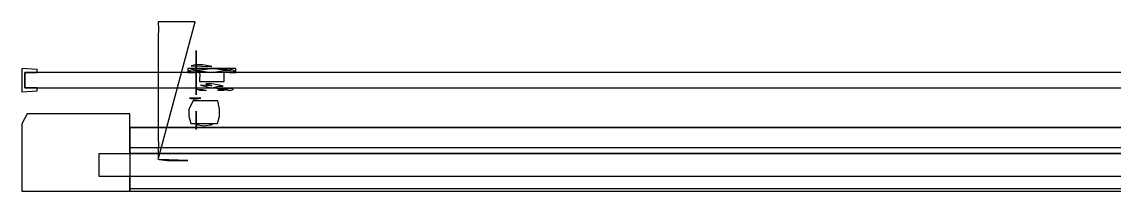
# Model space of a CAD drawing. Extents: x -23.2 to 18.8, y -18.4 to 11.3.
# Drawn here: x -3.3848 to -2.9602, y -2.2201 to -2.1543 of the extents above; entities that cross this region are included whole.
import ezdxf

# ---------------------------------------------------------------- set-up
doc = ezdxf.new("R2010")
doc.units = 0
doc.layers.add('BUILDINGELEMENTPROXY', color=8, linetype='CONTINUOUS')

msp = doc.modelspace()

# ---------------------------------------------------------------- linework, layer by layer
at = {"layer": 'BUILDINGELEMENTPROXY'}
for p, q in [((-3.33142, -2.15434, 4.5127), (-3.33177, -2.15434, 4.51255)), ((-3.33177, -2.15434, 4.51255), (-3.33172, -2.15713, 4.5126)), ((-3.33177, -2.20784, 4.51255), (-3.31742, -2.15434, 4.5127)), ((-3.31742, -2.15434, 4.5127), (-3.33142, -2.15434, 4.5127)), ((-3.33177, -2.15992, 4.51255), (-3.33178, -2.1631, 4.51254)), ((-3.33172, -2.15713, 4.5126), (-3.33177, -2.15992, 4.51255)), ((-3.33178, -2.1631, 4.51254), (-3.33177, -2.16604, 4.51255)), ((-3.33177, -2.16919, 4.51255), (-3.33178, -2.17306, 4.51254)), ((-3.33177, -2.16604, 4.51255), (-3.33177, -2.16919, 4.51255)), ((-3.31706, -2.16887, 4.51255), (-3.31704, -2.1655, 4.51253)), ((-3.31704, -2.1655, 4.51253), (-3.31706, -2.18276, 4.51255)), ((-3.31705, -2.17306, 4.51254), (-3.31706, -2.16887, 4.51255)), ((-3.37882, -2.17288, 5.4167), (-3.38479, -2.17246, 5.4167)), ((-3.38479, -2.17246, 5.4167), (-3.38479, -2.18151, 5.4167)), ((-3.37882, -2.17397, 5.4167), (-3.37882, -2.17288, 5.4167)), ((-3.33178, -2.17306, 4.51254), (-3.33179, -2.17607, 4.51253)), ((-3.32023, -2.17249, 3.49808), (-3.32032, -2.17348, 3.49792)), ((-3.32032, -2.17348, 3.49792), (-3.31772, -2.17249, 3.49952)), ((-3.32023, -2.17249, 5.40508), (-3.32032, -2.17348, 5.40492)), ((-3.32032, -2.17348, 5.40492), (-3.31772, -2.17249, 5.40652)), ((-3.31772, -2.17399, 3.49952), (-3.32032, -2.17348, 3.49792)), ((-3.32032, -2.17348, 3.49792), (-3.32023, -2.17399, 3.49807)), ((-3.31772, -2.17399, 5.40652), (-3.32032, -2.17348, 5.40492)), ((-3.32032, -2.17348, 5.40492), (-3.32023, -2.17399, 5.40507)), ((-3.30162, -2.17249, 3.49808), (-3.32023, -2.17249, 3.49808)), ((-3.30162, -2.17249, 5.40508), (-3.32023, -2.17249, 5.40508)), ((-3.31729, -2.17099, 3.49779), (-3.31894, -2.17142, 3.49657)), ((-3.31729, -2.17099, 5.40479), (-3.31894, -2.17142, 5.40357)), ((-3.31894, -2.17142, 3.49657), (-3.31093, -2.17174, 3.50215)), ((-3.31894, -2.17142, 5.40357), (-3.31093, -2.17174, 5.40915)), ((-3.31494, -2.17307, 3.50267), (-3.31837, -2.17324, 3.50046)), ((-3.31494, -2.17307, 5.40967), (-3.31837, -2.17324, 5.40746)), ((-3.31837, -2.17324, 3.50046), (-3.3138, -2.17357, 3.50306)), ((-3.31837, -2.17324, 5.40746), (-3.3138, -2.17357, 5.41006)), ((-3.31772, -2.17249, 3.49952), (-3.31521, -2.17249, 3.50097)), ((-3.31772, -2.17249, 5.40652), (-3.31521, -2.17249, 5.40797)), ((-3.31445, -2.17099, 3.50005), (-3.31729, -2.17099, 3.49779)), ((-3.31445, -2.17099, 5.40705), (-3.31729, -2.17099, 5.40479)), ((-3.31704, -2.17607, 4.51253), (-3.31705, -2.17306, 4.51254)), ((-3.31521, -2.17249, 3.50097), (-3.31093, -2.17249, 3.50345)), ((-3.31521, -2.17249, 5.40797), (-3.31093, -2.17249, 5.41045)), ((-3.31093, -2.17249, 3.50345), (-3.31494, -2.17307, 3.50267)), ((-3.31093, -2.17249, 5.41045), (-3.31494, -2.17307, 5.40967)), ((-3.31093, -2.17174, 3.50215), (-3.31445, -2.17099, 3.50005)), ((-3.31093, -2.17174, 5.40915), (-3.31445, -2.17099, 5.40705)), ((-3.3138, -2.17357, 3.50306), (-3.31093, -2.17399, 3.50345)), ((-3.3138, -2.17357, 5.41006), (-3.31093, -2.17399, 5.41045)), ((-3.30805, -2.1729, 3.50306), (-3.31093, -2.17249, 3.50345)), ((-3.31093, -2.17249, 3.50345), (-3.30664, -2.17249, 3.50097)), ((-3.30805, -2.1729, 5.41006), (-3.31093, -2.17249, 5.41045)), ((-3.31093, -2.17249, 5.41045), (-3.30664, -2.17249, 5.40797)), ((-3.31093, -2.17399, 3.50345), (-3.30691, -2.1734, 3.50267)), ((-3.31093, -2.17399, 5.41045), (-3.30691, -2.1734, 5.40967)), ((-3.30348, -2.17324, 3.50046), (-3.30805, -2.1729, 3.50306)), ((-3.30348, -2.17324, 5.40746), (-3.30805, -2.1729, 5.41006)), ((-3.30691, -2.1734, 3.50267), (-3.30348, -2.17324, 3.50046)), ((-3.30691, -2.1734, 5.40967), (-3.30348, -2.17324, 5.40746)), ((-3.30664, -2.17249, 3.50097), (-3.30413, -2.17249, 3.49952)), ((-3.30664, -2.17249, 5.40797), (-3.30413, -2.17249, 5.40652)), ((-3.30413, -2.17249, 3.49952), (-3.30158, -2.17348, 3.49802)), ((-3.30413, -2.17249, 5.40652), (-3.30158, -2.17348, 5.40502)), ((-3.30158, -2.17348, 3.49802), (-3.30413, -2.17399, 3.49952)), ((-3.30158, -2.17348, 5.40502), (-3.30413, -2.17399, 5.40652)), ((-3.30158, -2.17348, 3.49802), (-3.30162, -2.17249, 3.49808)), ((-3.30158, -2.17348, 5.40502), (-3.30162, -2.17249, 5.40508)), ((-3.30162, -2.17399, 3.49808), (-3.30158, -2.17348, 3.49802)), ((-3.30162, -2.17399, 5.40508), (-3.30158, -2.17348, 5.40502)), ((-3.38361, -2.17397, 5.4167), (-3.37882, -2.17397, 5.4167)), ((-3.38361, -2.17999, 5.4167), (-3.38361, -2.17397, 5.4167)), ((-2.81264, -2.17397, 5.4127), (-3.38361, -2.17397, 5.4127)), ((-3.38361, -2.17397, 5.4127), (-3.38361, -2.17999, 5.4127)), ((-3.33179, -2.17607, 4.51253), (-3.33177, -2.17941, 4.51255)), ((-3.32023, -2.17399, 3.49807), (-3.31772, -2.17399, 3.49952)), ((-3.32023, -2.17399, 5.40507), (-3.31772, -2.17399, 5.40652)), ((-3.31706, -2.17959, 4.51255), (-3.31704, -2.17607, 4.51253)), ((-3.31093, -2.17399, 3.49745), (-3.31568, -2.17399, 3.4927)), ((-3.31568, -2.17399, 3.4927), (-3.31566, -2.17514, 3.4923)), ((-3.31093, -2.17399, 5.40445), (-3.31568, -2.17399, 5.3997)), ((-3.31568, -2.17399, 5.3997), (-3.31566, -2.17514, 5.3993)), ((-3.31566, -2.17514, 3.4923), (-3.31568, -2.1763, 3.4927)), ((-3.31566, -2.17514, 5.3993), (-3.31568, -2.1763, 5.3997)), ((-3.31568, -2.1763, 3.4927), (-3.31568, -2.17749, 3.4927)), ((-3.31568, -2.1763, 5.3997), (-3.31568, -2.17749, 5.3997)), ((-3.31568, -2.17749, 3.4927), (-3.31093, -2.17749, 3.49745)), ((-3.31568, -2.17749, 5.3997), (-3.31093, -2.17749, 5.40445)), ((-3.30618, -2.17399, 3.4927), (-3.31093, -2.17399, 3.49745)), ((-3.30618, -2.17399, 5.3997), (-3.31093, -2.17399, 5.40445)), ((-3.31093, -2.17749, 3.49745), (-3.30618, -2.17749, 3.4927)), ((-3.31093, -2.17749, 5.40445), (-3.30618, -2.17749, 5.3997)), ((-3.30619, -2.17514, 3.4931), (-3.30618, -2.17399, 3.4927)), ((-3.30619, -2.17514, 5.4001), (-3.30618, -2.17399, 5.3997)), ((-3.30618, -2.1763, 3.4927), (-3.30619, -2.17514, 3.4931)), ((-3.30618, -2.1763, 5.3997), (-3.30619, -2.17514, 5.4001)), ((-3.30618, -2.17749, 3.4927), (-3.30618, -2.1763, 3.4927)), ((-3.30618, -2.17749, 5.3997), (-3.30618, -2.1763, 5.3997)), ((-3.30413, -2.17399, 3.49952), (-3.30162, -2.17399, 3.49808)), ((-3.30413, -2.17399, 5.40652), (-3.30162, -2.17399, 5.40508)), ((-3.38479, -2.18151, 5.4167), (-3.37882, -2.18109, 5.4167)), ((-3.37882, -2.17999, 5.4167), (-3.38361, -2.17999, 5.4167)), ((-3.38361, -2.17999, 5.4127), (-2.81264, -2.17999, 5.4127)), ((-3.37882, -2.18109, 5.4167), (-3.37882, -2.17999, 5.4167)), ((-3.33177, -2.17941, 4.51255), (-3.33177, -2.18258, 4.51255)), ((-3.31706, -2.18276, 4.51255), (-3.31706, -2.17959, 4.51255)), ((-3.31543, -2.18099, 3.50084), (-3.31692, -2.18049, 3.5007)), ((-3.31692, -2.18049, 3.5007), (-3.31459, -2.18069, 3.50201)), ((-3.31543, -2.18099, 5.40784), (-3.31692, -2.18049, 5.4077)), ((-3.31692, -2.18049, 5.4077), (-3.31459, -2.18069, 5.40901)), ((-3.31318, -2.18099, 3.50177), (-3.31543, -2.18099, 3.50084)), ((-3.31318, -2.18099, 5.40877), (-3.31543, -2.18099, 5.40784)), ((-3.31093, -2.17924, 3.49745), (-3.31531, -2.17892, 3.49452)), ((-3.31531, -2.17892, 3.49452), (-3.31093, -2.17999, 3.49745)), ((-3.31093, -2.17924, 3.49745), (-3.31531, -2.17892, 3.49452)), ((-3.31531, -2.17892, 3.49452), (-3.31093, -2.17999, 3.49745)), ((-3.31093, -2.17924, 5.40445), (-3.31531, -2.17892, 5.40152)), ((-3.31531, -2.17892, 5.40152), (-3.31093, -2.17999, 5.40445)), ((-3.31093, -2.17924, 5.40445), (-3.31531, -2.17892, 5.40152)), ((-3.31531, -2.17892, 5.40152), (-3.31093, -2.17999, 5.40445)), ((-3.31459, -2.18069, 3.50201), (-3.31318, -2.18099, 3.50177)), ((-3.31459, -2.18069, 5.40901), (-3.31318, -2.18099, 5.40877)), ((-3.31093, -2.17849, 3.49745), (-3.3133, -2.17849, 3.49508)), ((-3.3133, -2.17849, 3.49508), (-3.31093, -2.17924, 3.49745)), ((-3.3133, -2.17849, 3.49508), (-3.31093, -2.17924, 3.49745)), ((-3.31093, -2.17849, 3.49745), (-3.3133, -2.17849, 3.49508)), ((-3.31093, -2.17849, 5.40445), (-3.3133, -2.17849, 5.40208)), ((-3.3133, -2.17849, 5.40208), (-3.31093, -2.17924, 5.40445)), ((-3.3133, -2.17849, 5.40208), (-3.31093, -2.17924, 5.40445)), ((-3.31093, -2.17849, 5.40445), (-3.3133, -2.17849, 5.40208)), ((-3.30805, -2.17894, 3.49648), (-3.31093, -2.17849, 3.49745)), ((-3.30805, -2.17894, 3.49648), (-3.31093, -2.17849, 3.49745)), ((-3.30805, -2.17894, 5.40348), (-3.31093, -2.17849, 5.40445)), ((-3.30805, -2.17894, 5.40348), (-3.31093, -2.17849, 5.40445)), ((-3.31093, -2.17999, 3.49745), (-3.30837, -2.17933, 3.4967)), ((-3.31093, -2.17999, 3.49745), (-3.30837, -2.17933, 3.4967)), ((-3.31093, -2.17999, 5.40445), (-3.30837, -2.17933, 5.4037)), ((-3.31093, -2.17999, 5.40445), (-3.30837, -2.17933, 5.4037)), ((-3.30726, -2.18035, 3.50201), (-3.30905, -2.18029, 3.50252)), ((-3.30905, -2.18029, 3.50252), (-3.30385, -2.18099, 3.49977)), ((-3.30726, -2.18035, 5.40901), (-3.30905, -2.18029, 5.40952)), ((-3.30905, -2.18029, 5.40952), (-3.30385, -2.18099, 5.40677)), ((-3.30867, -2.18099, 3.50177), (-3.30726, -2.18069, 3.50201)), ((-3.30867, -2.18099, 3.50177), (-3.30726, -2.18069, 3.50201)), ((-3.30867, -2.18099, 3.50177), (-3.30726, -2.18069, 3.50201)), ((-3.30867, -2.18099, 3.50177), (-3.30726, -2.18069, 3.50201)), ((-3.30867, -2.18099, 3.50177), (-3.30726, -2.18069, 3.50201)), ((-3.30867, -2.18099, 3.50177), (-3.30726, -2.18069, 3.50201)), ((-3.30867, -2.18099, 5.40877), (-3.30726, -2.18069, 5.40901)), ((-3.30867, -2.18099, 5.40877), (-3.30726, -2.18069, 5.40901)), ((-3.30867, -2.18099, 5.40877), (-3.30726, -2.18069, 5.40901)), ((-3.30867, -2.18099, 5.40877), (-3.30726, -2.18069, 5.40901)), ((-3.30867, -2.18099, 5.40877), (-3.30726, -2.18069, 5.40901)), ((-3.30867, -2.18099, 5.40877), (-3.30726, -2.18069, 5.40901)), ((-3.30642, -2.18099, 3.50084), (-3.30867, -2.18099, 3.50177)), ((-3.30642, -2.18099, 3.50084), (-3.30867, -2.18099, 3.50177)), ((-3.30642, -2.18099, 3.50084), (-3.30867, -2.18099, 3.50177)), ((-3.30642, -2.18099, 3.50084), (-3.30867, -2.18099, 3.50177)), ((-3.30642, -2.18099, 3.50084), (-3.30867, -2.18099, 3.50177)), ((-3.30642, -2.18099, 3.50084), (-3.30867, -2.18099, 3.50177)), ((-3.30642, -2.18099, 5.40784), (-3.30867, -2.18099, 5.40877)), ((-3.30642, -2.18099, 5.40784), (-3.30867, -2.18099, 5.40877)), ((-3.30642, -2.18099, 5.40784), (-3.30867, -2.18099, 5.40877)), ((-3.30642, -2.18099, 5.40784), (-3.30867, -2.18099, 5.40877)), ((-3.30642, -2.18099, 5.40784), (-3.30867, -2.18099, 5.40877)), ((-3.30642, -2.18099, 5.40784), (-3.30867, -2.18099, 5.40877)), ((-3.30837, -2.17933, 3.4967), (-3.30659, -2.17927, 3.49465)), ((-3.30837, -2.17933, 3.4967), (-3.30659, -2.17927, 3.49465)), ((-3.30837, -2.17933, 5.4037), (-3.30659, -2.17927, 5.40165)), ((-3.30837, -2.17933, 5.4037), (-3.30659, -2.17927, 5.40165)), ((-3.30659, -2.17927, 3.49465), (-3.30805, -2.17894, 3.49648)), ((-3.30659, -2.17927, 3.49465), (-3.30805, -2.17894, 3.49648)), ((-3.30659, -2.17927, 5.40165), (-3.30805, -2.17894, 5.40348)), ((-3.30659, -2.17927, 5.40165), (-3.30805, -2.17894, 5.40348)), ((-3.30493, -2.18049, 3.5007), (-3.30726, -2.18035, 3.50201)), ((-3.30493, -2.18049, 5.4077), (-3.30726, -2.18035, 5.40901)), ((-3.30726, -2.18069, 3.50201), (-3.30493, -2.18049, 3.5007)), ((-3.30726, -2.18069, 3.50201), (-3.30493, -2.18049, 3.5007)), ((-3.30726, -2.18069, 3.50201), (-3.30493, -2.18049, 3.5007)), ((-3.30726, -2.18069, 3.50201), (-3.30493, -2.18049, 3.5007)), ((-3.30726, -2.18069, 3.50201), (-3.30493, -2.18049, 3.5007)), ((-3.30726, -2.18069, 3.50201), (-3.30493, -2.18049, 3.5007)), ((-3.30726, -2.18069, 5.40901), (-3.30493, -2.18049, 5.4077)), ((-3.30726, -2.18069, 5.40901), (-3.30493, -2.18049, 5.4077)), ((-3.30726, -2.18069, 5.40901), (-3.30493, -2.18049, 5.4077)), ((-3.30726, -2.18069, 5.40901), (-3.30493, -2.18049, 5.4077)), ((-3.30726, -2.18069, 5.40901), (-3.30493, -2.18049, 5.4077)), ((-3.30726, -2.18069, 5.40901), (-3.30493, -2.18049, 5.4077)), ((-3.30493, -2.18049, 3.5007), (-3.30642, -2.18099, 3.50084)), ((-3.30493, -2.18049, 3.5007), (-3.30642, -2.18099, 3.50084)), ((-3.30493, -2.18049, 3.5007), (-3.30642, -2.18099, 3.50084)), ((-3.30493, -2.18049, 3.5007), (-3.30642, -2.18099, 3.50084)), ((-3.30493, -2.18049, 3.5007), (-3.30642, -2.18099, 3.50084)), ((-3.30493, -2.18049, 3.5007), (-3.30642, -2.18099, 3.50084)), ((-3.30493, -2.18049, 5.4077), (-3.30642, -2.18099, 5.40784)), ((-3.30493, -2.18049, 5.4077), (-3.30642, -2.18099, 5.40784)), ((-3.30493, -2.18049, 5.4077), (-3.30642, -2.18099, 5.40784)), ((-3.30493, -2.18049, 5.4077), (-3.30642, -2.18099, 5.40784)), ((-3.30493, -2.18049, 5.4077), (-3.30642, -2.18099, 5.40784)), ((-3.30493, -2.18049, 5.4077), (-3.30642, -2.18099, 5.40784)), ((-3.30303, -2.18026, 3.49883), (-3.30493, -2.18049, 3.5007)), ((-3.30303, -2.18026, 5.40583), (-3.30493, -2.18049, 5.4077)), ((-3.30385, -2.18099, 3.49977), (-3.30261, -2.18058, 3.49826)), ((-3.30385, -2.18099, 5.40677), (-3.30261, -2.18058, 5.40526)), ((-3.30261, -2.18058, 3.49826), (-3.30303, -2.18026, 3.49883)), ((-3.30261, -2.18058, 5.40526), (-3.30303, -2.18026, 5.40583)), ((-3.33177, -2.18258, 4.51255), (-3.33179, -2.1861, 4.51253)), ((-3.33179, -2.1861, 4.51253), (-3.33178, -2.18911, 4.51254)), ((-3.31816, -2.18499, 3.49695), (-3.31993, -2.18831, 3.4927)), ((-3.31816, -2.18499, 5.40395), (-3.31993, -2.18831, 5.3997)), ((-3.31738, -2.18399, 3.49898), (-3.31959, -2.18399, 3.4977)), ((-3.31959, -2.18399, 3.4977), (-3.31763, -2.18445, 3.49948)), ((-3.31738, -2.18399, 5.40598), (-3.31959, -2.18399, 5.4047)), ((-3.31959, -2.18399, 5.4047), (-3.31763, -2.18445, 5.40648)), ((-3.31393, -2.18499, 3.4987), (-3.31816, -2.18499, 3.49695)), ((-3.31393, -2.18499, 5.4057), (-3.31816, -2.18499, 5.40395)), ((-3.31763, -2.18445, 3.49948), (-3.31517, -2.18399, 3.50025)), ((-3.31763, -2.18445, 5.40648), (-3.31517, -2.18399, 5.40725)), ((-3.31517, -2.18399, 3.50025), (-3.31738, -2.18399, 3.49898)), ((-3.31517, -2.18399, 5.40725), (-3.31738, -2.18399, 5.40598)), ((-3.31236, -2.18499, 3.49849), (-3.31393, -2.18499, 3.4987)), ((-3.31236, -2.18499, 5.40549), (-3.31393, -2.18499, 5.4057)), ((-3.31093, -2.18499, 3.4979), (-3.31236, -2.18499, 3.49849)), ((-3.31093, -2.18499, 5.4049), (-3.31236, -2.18499, 5.40549)), ((-3.30955, -2.18499, 3.49681), (-3.31093, -2.18499, 3.4979)), ((-3.30955, -2.18499, 5.40381), (-3.31093, -2.18499, 5.4049)), ((-3.30856, -2.18499, 3.49538), (-3.30955, -2.18499, 3.49681)), ((-3.30856, -2.18499, 5.40238), (-3.30955, -2.18499, 5.40381)), ((-3.30793, -2.18831, 3.4927), (-3.30856, -2.18499, 3.49538)), ((-3.30793, -2.18831, 5.3997), (-3.30856, -2.18499, 5.40238)), ((-3.38279, -2.19014, 5.4212), (-3.38479, -2.19401, 5.4212)), ((-3.34279, -2.19014, 5.4212), (-3.38279, -2.19014, 5.4212)), ((-3.34279, -2.20544, 5.4212), (-3.34279, -2.19014, 5.4212)), ((-3.33178, -2.18911, 4.51254), (-3.33177, -2.1933, 4.51255)), ((-3.31993, -2.18831, 3.4927), (-3.31993, -2.19098, 3.4927)), ((-3.31993, -2.18831, 5.3997), (-3.31993, -2.19098, 5.3997)), ((-3.31705, -2.18911, 4.51254), (-3.31707, -2.19613, 4.51255)), ((-3.31706, -2.19298, 4.51255), (-3.31705, -2.18911, 4.51254)), ((-3.30793, -2.19098, 3.4927), (-3.30793, -2.18831, 3.4927)), ((-3.30793, -2.19098, 5.3997), (-3.30793, -2.18831, 5.3997)), ((-3.38479, -2.19401, 5.4212), (-3.38479, -2.22014, 5.4212)), ((-3.33177, -2.1933, 4.51255), (-3.33179, -2.19668, 4.51253)), ((-3.31993, -2.19098, 3.4927), (-3.31912, -2.19379, 3.4957)), ((-3.31993, -2.19098, 5.3997), (-3.31912, -2.19379, 5.4027)), ((-3.31912, -2.19379, 3.4957), (-3.31735, -2.19379, 3.49672)), ((-3.31912, -2.19379, 5.4027), (-3.31735, -2.19379, 5.40372)), ((-3.31735, -2.19379, 3.49672), (-3.31393, -2.19379, 3.4987)), ((-3.31735, -2.19379, 5.40372), (-3.31393, -2.19379, 5.4057)), ((-3.31393, -2.19379, 3.4972), (-3.31714, -2.19429, 3.49585)), ((-3.31393, -2.19379, 3.4972), (-3.31714, -2.19429, 3.49585)), ((-3.31393, -2.19379, 5.4042), (-3.31714, -2.19429, 5.40285)), ((-3.31393, -2.19379, 5.4042), (-3.31714, -2.19429, 5.40285)), ((-3.31714, -2.19429, 3.49585), (-3.31393, -2.19479, 3.4972)), ((-3.31714, -2.19429, 3.49585), (-3.31393, -2.19479, 3.4972)), ((-3.31714, -2.19429, 5.40285), (-3.31393, -2.19479, 5.4042)), ((-3.31714, -2.19429, 5.40285), (-3.31393, -2.19479, 5.4042)), ((-3.31707, -2.19613, 4.51255), (-3.31706, -2.19298, 4.51255)), ((-3.31071, -2.19429, 3.49585), (-3.31393, -2.19379, 3.4972)), ((-3.31393, -2.19379, 3.4987), (-3.3105, -2.19379, 3.49672)), ((-3.31071, -2.19429, 3.49585), (-3.31393, -2.19379, 3.4972)), ((-3.31071, -2.19429, 5.40285), (-3.31393, -2.19379, 5.4042)), ((-3.31393, -2.19379, 5.4057), (-3.3105, -2.19379, 5.40372)), ((-3.31071, -2.19429, 5.40285), (-3.31393, -2.19379, 5.4042)), ((-3.31393, -2.19479, 3.4972), (-3.31071, -2.19429, 3.49585)), ((-3.31393, -2.19479, 3.4972), (-3.31071, -2.19429, 3.49585)), ((-3.31393, -2.19479, 5.4042), (-3.31071, -2.19429, 5.40285)), ((-3.31393, -2.19479, 5.4042), (-3.31071, -2.19429, 5.40285)), ((-3.3105, -2.19379, 3.49672), (-3.30873, -2.19379, 3.4957)), ((-3.3105, -2.19379, 5.40372), (-3.30873, -2.19379, 5.4027)), ((-3.30873, -2.19379, 3.4957), (-3.30793, -2.19098, 3.4927)), ((-3.30873, -2.19379, 5.4027), (-3.30793, -2.19098, 5.3997)), ((-3.34279, -2.19544, 5.4212), (-3.34279, -2.22014, 5.4212)), ((-2.36739, -2.19544, 5.4212), (-3.34279, -2.19544, 5.4212)), ((-2.36739, -2.19547, 3.4722), (-3.34279, -2.19547, 3.4722)), ((-3.34279, -2.19547, 3.4722), (-3.34279, -2.20314, 3.4722)), ((-2.36739, -2.19547, 3.5067), (-3.34279, -2.19547, 3.5067)), ((-3.34279, -2.19547, 3.5067), (-3.34279, -2.20544, 3.5067)), ((-3.33179, -2.19668, 4.51253), (-3.33177, -2.19953, 4.51255)), ((-3.34279, -2.20314, 3.4722), (-2.36739, -2.20314, 3.4722)), ((-3.33177, -2.19953, 4.51255), (-3.33172, -2.20213, 4.5126)), ((-3.33172, -2.20213, 4.5126), (-3.33177, -2.20473, 4.51255)), ((-3.35479, -2.21444, 5.4212), (-3.35479, -2.20544, 5.4212)), ((-3.35479, -2.20544, 5.4212), (-3.34279, -2.20544, 5.4212)), ((-2.36739, -2.20544, 3.4967), (-3.34279, -2.20544, 3.4967)), ((-3.34279, -2.20544, 3.4967), (-3.34279, -2.21914, 3.4967)), ((-3.34279, -2.20544, 3.5067), (-2.36739, -2.20544, 3.5067)), ((-3.33177, -2.20473, 4.51255), (-3.33177, -2.20784, 4.51255)), ((-3.33142, -2.20784, 4.5127), (-3.32831, -2.20819, 4.51255)), ((-3.32029, -2.20823, 4.51251), (-3.33142, -2.20784, 4.5127)), ((-3.32831, -2.20819, 4.51255), (-3.32573, -2.20823, 4.5125)), ((-3.32029, -2.20823, 4.51251), (-3.32831, -2.20819, 4.51255)), ((-3.32831, -2.20819, 4.51255), (-3.32573, -2.20823, 4.5125)), ((-3.32573, -2.20823, 4.5125), (-3.32315, -2.20819, 4.51255)), ((-3.32573, -2.20823, 4.5125), (-3.32315, -2.20819, 4.51255)), ((-3.32315, -2.20819, 4.51255), (-3.32029, -2.20823, 4.51251)), ((-3.32315, -2.20819, 4.51255), (-3.32029, -2.20823, 4.51251)), ((-3.34279, -2.21444, 5.4212), (-3.35479, -2.21444, 5.4212)), ((-3.34279, -2.22014, 5.4212), (-3.34279, -2.21444, 5.4212)), ((-2.36739, -2.21444, 3.5067), (-3.34279, -2.21444, 3.5067)), ((-3.34279, -2.21444, 3.5067), (-3.34279, -2.22014, 3.5067)), ((-3.38479, -2.22014, 5.4212), (-3.34279, -2.22014, 5.4212)), ((-3.34279, -2.21914, 3.4967), (-2.36739, -2.21914, 3.4967)), ((-3.34279, -2.22014, 5.4212), (-2.36739, -2.22014, 5.4212)), ((-3.34279, -2.22014, 3.5067), (-2.36739, -2.22014, 3.5067))]:
    msp.add_line(p, q, dxfattribs=at)

doc.saveas('drawing.dxf')
